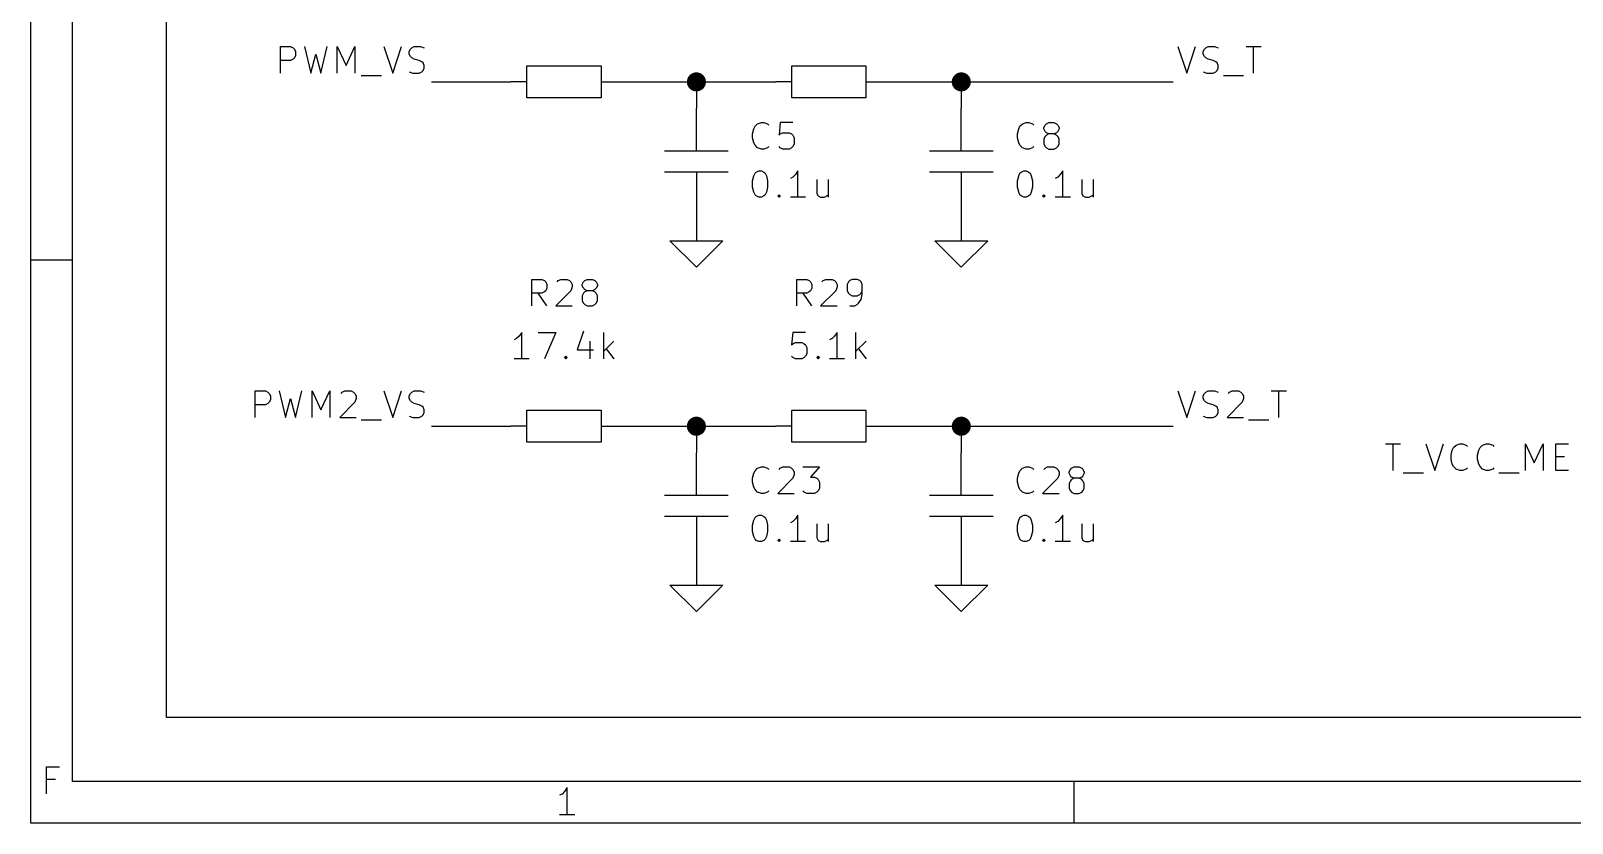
# Model space of a CAD drawing. Extents: x 0.4 to 16.1, y -11.3 to -0.4.
# Drawn here: x 0.394 to 3.303, y -11.299 to -9.804 of the extents above; entities that cross this region are included whole.
import ezdxf

# ---------------------------------------------------------------- set-up
doc = ezdxf.new("R2010")
doc.units = 0
doc.header["$MEASUREMENT"] = 0
for name, color, linetype in [('BLUE3', 171, 'CONTINUOUS'), ('CYAN2', 4, 'CONTINUOUS'), ('GRAY1', 251, 'CONTINUOUS'), ('GREEN3', 91, 'CONTINUOUS'), ('RED2', 1, 'CONTINUOUS')]:
    doc.layers.add(name, color=color, linetype=linetype)

msp = doc.modelspace()

# ---------------------------------------------------------------- linework, layer by layer
at = {"layer": 'BLUE3', "linetype": 'CONTINUOUS'}
for p, q in [((0.65, -11.1), (0.65, -4.85)), ((6.1, -11.1), (0.65, -11.1))]:
    msp.add_line(p, q, dxfattribs=at)
at = {"layer": 'CYAN2', "linetype": 'CONTINUOUS'}
for p, q in [((1.7654, -9.9792), (1.7726, -9.9768)), ((1.7654, -9.9792), (1.7726, -9.9768)), ((1.7726, -9.9768), (1.7773, -9.9768)), ((1.7726, -9.9768), (1.7773, -9.9768)), ((1.7773, -9.9768), (1.7845, -9.9792)), ((1.7773, -9.9768), (1.7845, -9.9792)), ((1.8083, -9.9768), (1.8059, -10.0006)), ((1.8083, -9.9768), (1.8059, -10.0006)), ((1.8321, -9.9768), (1.8083, -9.9768)), ((1.8321, -9.9768), (1.8083, -9.9768)), ((2.2654, -9.9792), (2.2726, -9.9768)), ((2.2654, -9.9792), (2.2726, -9.9768)), ((2.2726, -9.9768), (2.2773, -9.9768)), ((2.2726, -9.9768), (2.2773, -9.9768)), ((2.2773, -9.9768), (2.2845, -9.9792)), ((2.2773, -9.9768), (2.2845, -9.9792)), ((2.3107, -9.9792), (2.3154, -9.9768)), ((2.3107, -9.9792), (2.3154, -9.9768)), ((2.3154, -9.9768), (2.3249, -9.9768)), ((2.3154, -9.9768), (2.3249, -9.9768)), ((2.3249, -9.9768), (2.3297, -9.9792)), ((2.3249, -9.9768), (2.3297, -9.9792)), ((1.7559, -9.9982), (1.7583, -9.9887)), ((1.7559, -9.9982), (1.7583, -9.9887)), ((1.7559, -10.0054), (1.7559, -9.9982)), ((1.7559, -10.0054), (1.7559, -9.9982)), ((1.7583, -10.0149), (1.7559, -10.0054)), ((1.7583, -10.0149), (1.7559, -10.0054)), ((1.7583, -9.9887), (1.7607, -9.9839)), ((1.7583, -9.9887), (1.7607, -9.9839)), ((1.7607, -9.9839), (1.7654, -9.9792)), ((1.7607, -9.9839), (1.7654, -9.9792)), ((1.7845, -9.9792), (1.7869, -9.9816)), ((1.7845, -9.9792), (1.7869, -9.9816)), ((1.8059, -10.0006), (1.8083, -9.9982)), ((1.8059, -10.0006), (1.8083, -9.9982)), ((1.8083, -9.9982), (1.813, -9.9959)), ((1.8083, -9.9982), (1.813, -9.9959)), ((1.813, -9.9959), (1.8249, -9.9959)), ((1.813, -9.9959), (1.8249, -9.9959)), ((1.8249, -9.9959), (1.8297, -9.9982)), ((1.8249, -9.9959), (1.8297, -9.9982)), ((1.8297, -9.9982), (1.8321, -10.0006)), ((1.8297, -9.9982), (1.8321, -10.0006)), ((1.8321, -10.0006), (1.8345, -10.0054)), ((1.8321, -10.0006), (1.8345, -10.0054)), ((1.8345, -10.0054), (1.8345, -10.0173)), ((1.8345, -10.0054), (1.8345, -10.0173)), ((2.2559, -9.9982), (2.2583, -9.9887)), ((2.2559, -9.9982), (2.2583, -9.9887)), ((2.2559, -10.0054), (2.2559, -9.9982)), ((2.2559, -10.0054), (2.2559, -9.9982)), ((2.2583, -10.0149), (2.2559, -10.0054)), ((2.2583, -10.0149), (2.2559, -10.0054)), ((2.2583, -9.9887), (2.2607, -9.9839)), ((2.2583, -9.9887), (2.2607, -9.9839)), ((2.2607, -9.9839), (2.2654, -9.9792)), ((2.2607, -9.9839), (2.2654, -9.9792)), ((2.2845, -9.9792), (2.2869, -9.9816)), ((2.2845, -9.9792), (2.2869, -9.9816)), ((2.3059, -9.9863), (2.3083, -9.9816)), ((2.3059, -9.9863), (2.3083, -9.9816)), ((2.3059, -9.9887), (2.3059, -9.9863)), ((2.3059, -9.9887), (2.3059, -9.9863)), ((2.3083, -9.9935), (2.3059, -9.9887)), ((2.3083, -9.9935), (2.3059, -9.9887)), ((2.3083, -10.003), (2.3059, -10.0078)), ((2.3083, -10.003), (2.3059, -10.0078)), ((2.3059, -10.0078), (2.3059, -10.0173)), ((2.3059, -10.0078), (2.3059, -10.0173)), ((2.3083, -9.9816), (2.3107, -9.9792)), ((2.3083, -9.9816), (2.3107, -9.9792)), ((2.3107, -9.9959), (2.3083, -9.9935)), ((2.3107, -9.9959), (2.3083, -9.9935)), ((2.3107, -10.0006), (2.3083, -10.003)), ((2.3107, -10.0006), (2.3083, -10.003)), ((2.3154, -9.9982), (2.3107, -9.9959)), ((2.3154, -9.9982), (2.3107, -9.9959)), ((2.3154, -9.9982), (2.3107, -10.0006)), ((2.3154, -9.9982), (2.3107, -10.0006)), ((2.3249, -9.9982), (2.3154, -9.9982)), ((2.3249, -9.9982), (2.3154, -9.9982)), ((2.3297, -9.9959), (2.3249, -9.9982)), ((2.3297, -9.9959), (2.3249, -9.9982)), ((2.3297, -10.0006), (2.3249, -9.9982)), ((2.3297, -10.0006), (2.3249, -9.9982)), ((2.3297, -9.9792), (2.3321, -9.9816)), ((2.3297, -9.9792), (2.3321, -9.9816)), ((2.3321, -9.9935), (2.3297, -9.9959)), ((2.3321, -9.9935), (2.3297, -9.9959)), ((2.3321, -10.003), (2.3297, -10.0006)), ((2.3321, -10.003), (2.3297, -10.0006)), ((2.3321, -9.9816), (2.3345, -9.9863)), ((2.3321, -9.9816), (2.3345, -9.9863)), ((2.3345, -9.9887), (2.3321, -9.9935)), ((2.3345, -9.9887), (2.3321, -9.9935)), ((2.3345, -10.0078), (2.3321, -10.003)), ((2.3345, -10.0078), (2.3321, -10.003)), ((2.3345, -9.9863), (2.3345, -9.9887)), ((2.3345, -9.9863), (2.3345, -9.9887)), ((2.3345, -10.0173), (2.3345, -10.0078)), ((2.3345, -10.0173), (2.3345, -10.0078)), ((1.7607, -10.0197), (1.7583, -10.0149)), ((1.7607, -10.0197), (1.7583, -10.0149)), ((1.7654, -10.0244), (1.7607, -10.0197)), ((1.7654, -10.0244), (1.7607, -10.0197)), ((1.7726, -10.0268), (1.7654, -10.0244)), ((1.7726, -10.0268), (1.7654, -10.0244)), ((1.7773, -10.0268), (1.7726, -10.0268)), ((1.7773, -10.0268), (1.7726, -10.0268)), ((1.7845, -10.0244), (1.7773, -10.0268)), ((1.7845, -10.0244), (1.7773, -10.0268)), ((1.7869, -10.022), (1.7845, -10.0244)), ((1.7869, -10.022), (1.7845, -10.0244)), ((1.8083, -10.0244), (1.8059, -10.022)), ((1.8083, -10.0244), (1.8059, -10.022)), ((1.813, -10.0268), (1.8083, -10.0244)), ((1.813, -10.0268), (1.8083, -10.0244)), ((1.8249, -10.0268), (1.813, -10.0268)), ((1.8249, -10.0268), (1.813, -10.0268)), ((1.8297, -10.0244), (1.8249, -10.0268)), ((1.8297, -10.0244), (1.8249, -10.0268)), ((1.8321, -10.022), (1.8297, -10.0244)), ((1.8321, -10.022), (1.8297, -10.0244)), ((1.8345, -10.0173), (1.8321, -10.022)), ((1.8345, -10.0173), (1.8321, -10.022)), ((2.2607, -10.0197), (2.2583, -10.0149)), ((2.2607, -10.0197), (2.2583, -10.0149)), ((2.2654, -10.0244), (2.2607, -10.0197)), ((2.2654, -10.0244), (2.2607, -10.0197)), ((2.2726, -10.0268), (2.2654, -10.0244)), ((2.2726, -10.0268), (2.2654, -10.0244)), ((2.2773, -10.0268), (2.2726, -10.0268)), ((2.2773, -10.0268), (2.2726, -10.0268)), ((2.2845, -10.0244), (2.2773, -10.0268)), ((2.2845, -10.0244), (2.2773, -10.0268)), ((2.2869, -10.022), (2.2845, -10.0244)), ((2.2869, -10.022), (2.2845, -10.0244)), ((2.3059, -10.0173), (2.3083, -10.022)), ((2.3059, -10.0173), (2.3083, -10.022)), ((2.3083, -10.022), (2.3107, -10.0244)), ((2.3083, -10.022), (2.3107, -10.0244)), ((2.3107, -10.0244), (2.3154, -10.0268)), ((2.3107, -10.0244), (2.3154, -10.0268)), ((2.3154, -10.0268), (2.3249, -10.0268)), ((2.3154, -10.0268), (2.3249, -10.0268)), ((2.3249, -10.0268), (2.3297, -10.0244)), ((2.3249, -10.0268), (2.3297, -10.0244)), ((2.3297, -10.0244), (2.3321, -10.022)), ((2.3297, -10.0244), (2.3321, -10.022)), ((2.3321, -10.022), (2.3345, -10.0173)), ((2.3321, -10.022), (2.3345, -10.0173)), ((1.7559, -10.0869), (1.7583, -10.0773)), ((1.7559, -10.0869), (1.7583, -10.0773)), ((1.7559, -10.0988), (1.7559, -10.0869)), ((1.7559, -10.0988), (1.7559, -10.0869)), ((1.7583, -10.0773), (1.7607, -10.0726)), ((1.7583, -10.0773), (1.7607, -10.0726)), ((1.7607, -10.0726), (1.763, -10.0702)), ((1.7607, -10.0726), (1.763, -10.0702)), ((1.763, -10.0702), (1.7678, -10.0678)), ((1.763, -10.0702), (1.7678, -10.0678)), ((1.7678, -10.0678), (1.7726, -10.0678)), ((1.7678, -10.0678), (1.7726, -10.0678)), ((1.7726, -10.0678), (1.7773, -10.0702)), ((1.7726, -10.0678), (1.7773, -10.0702)), ((1.7773, -10.0702), (1.7797, -10.0726)), ((1.7773, -10.0702), (1.7797, -10.0726)), ((1.7797, -10.0726), (1.7821, -10.0773)), ((1.7797, -10.0726), (1.7821, -10.0773)), ((1.7821, -10.0773), (1.7845, -10.0869)), ((1.7821, -10.0773), (1.7845, -10.0869)), ((1.7845, -10.0869), (1.7845, -10.0988)), ((1.7845, -10.0869), (1.7845, -10.0988)), ((1.8321, -10.0797), (1.8273, -10.0821)), ((1.8321, -10.0797), (1.8273, -10.0821)), ((1.8369, -10.0749), (1.8321, -10.0797)), ((1.8369, -10.0749), (1.8321, -10.0797)), ((1.8416, -10.0678), (1.8369, -10.0749)), ((1.8416, -10.0678), (1.8369, -10.0749)), ((1.8416, -10.1178), (1.8416, -10.0678)), ((1.8416, -10.1178), (1.8416, -10.0678)), ((1.8773, -10.0845), (1.8773, -10.1107)), ((1.8773, -10.0845), (1.8773, -10.1107)), ((1.8988, -10.0845), (1.8988, -10.1178)), ((1.8988, -10.0845), (1.8988, -10.1178)), ((2.2559, -10.0869), (2.2583, -10.0773)), ((2.2559, -10.0869), (2.2583, -10.0773)), ((2.2559, -10.0988), (2.2559, -10.0869)), ((2.2559, -10.0988), (2.2559, -10.0869)), ((2.2583, -10.0773), (2.2607, -10.0726)), ((2.2583, -10.0773), (2.2607, -10.0726)), ((2.2607, -10.0726), (2.263, -10.0702)), ((2.2607, -10.0726), (2.263, -10.0702)), ((2.263, -10.0702), (2.2678, -10.0678)), ((2.263, -10.0702), (2.2678, -10.0678)), ((2.2678, -10.0678), (2.2726, -10.0678)), ((2.2678, -10.0678), (2.2726, -10.0678)), ((2.2726, -10.0678), (2.2773, -10.0702)), ((2.2726, -10.0678), (2.2773, -10.0702)), ((2.2773, -10.0702), (2.2797, -10.0726)), ((2.2773, -10.0702), (2.2797, -10.0726)), ((2.2797, -10.0726), (2.2821, -10.0773)), ((2.2797, -10.0726), (2.2821, -10.0773)), ((2.2821, -10.0773), (2.2845, -10.0869)), ((2.2821, -10.0773), (2.2845, -10.0869)), ((2.2845, -10.0869), (2.2845, -10.0988)), ((2.2845, -10.0869), (2.2845, -10.0988)), ((2.3321, -10.0797), (2.3273, -10.0821)), ((2.3321, -10.0797), (2.3273, -10.0821)), ((2.3369, -10.0749), (2.3321, -10.0797)), ((2.3369, -10.0749), (2.3321, -10.0797)), ((2.3416, -10.0678), (2.3369, -10.0749)), ((2.3416, -10.0678), (2.3369, -10.0749)), ((2.3416, -10.1178), (2.3416, -10.0678)), ((2.3416, -10.1178), (2.3416, -10.0678)), ((2.3773, -10.0845), (2.3773, -10.1107)), ((2.3773, -10.0845), (2.3773, -10.1107)), ((2.3988, -10.0845), (2.3988, -10.1178)), ((2.3988, -10.0845), (2.3988, -10.1178)), ((1.7583, -10.1083), (1.7559, -10.0988)), ((1.7583, -10.1083), (1.7559, -10.0988)), ((1.7607, -10.113), (1.7583, -10.1083)), ((1.7607, -10.113), (1.7583, -10.1083)), ((1.763, -10.1154), (1.7607, -10.113)), ((1.763, -10.1154), (1.7607, -10.113)), ((1.7678, -10.1178), (1.763, -10.1154)), ((1.7678, -10.1178), (1.763, -10.1154)), ((1.7726, -10.1178), (1.7678, -10.1178)), ((1.7726, -10.1178), (1.7678, -10.1178)), ((1.7773, -10.1154), (1.7726, -10.1178)), ((1.7773, -10.1154), (1.7726, -10.1178)), ((1.7797, -10.113), (1.7773, -10.1154)), ((1.7797, -10.113), (1.7773, -10.1154)), ((1.7821, -10.1083), (1.7797, -10.113)), ((1.7821, -10.1083), (1.7797, -10.113)), ((1.7845, -10.0988), (1.7821, -10.1083)), ((1.7845, -10.0988), (1.7821, -10.1083)), ((1.8035, -10.1154), (1.8059, -10.113)), ((1.8035, -10.1154), (1.8059, -10.113)), ((1.8059, -10.1178), (1.8035, -10.1154)), ((1.8059, -10.1178), (1.8035, -10.1154)), ((1.8059, -10.113), (1.8083, -10.1154)), ((1.8059, -10.113), (1.8059, -10.1178)), ((1.8059, -10.113), (1.8083, -10.1154)), ((1.8059, -10.113), (1.8059, -10.1178)), ((1.8083, -10.1154), (1.8059, -10.1178)), ((1.8083, -10.1154), (1.8059, -10.1178)), ((1.8559, -10.1178), (1.8273, -10.1178)), ((1.8559, -10.1178), (1.8273, -10.1178)), ((1.8773, -10.1107), (1.8797, -10.1154)), ((1.8773, -10.1107), (1.8797, -10.1154)), ((1.8797, -10.1154), (1.8845, -10.1178)), ((1.8797, -10.1154), (1.8845, -10.1178)), ((1.8845, -10.1178), (1.8916, -10.1178)), ((1.8845, -10.1178), (1.8916, -10.1178)), ((1.8916, -10.1178), (1.8964, -10.1154)), ((1.8916, -10.1178), (1.8964, -10.1154)), ((1.8964, -10.1154), (1.8988, -10.113)), ((1.8964, -10.1154), (1.8988, -10.113)), ((2.2583, -10.1083), (2.2559, -10.0988)), ((2.2583, -10.1083), (2.2559, -10.0988)), ((2.2607, -10.113), (2.2583, -10.1083)), ((2.2607, -10.113), (2.2583, -10.1083)), ((2.263, -10.1154), (2.2607, -10.113)), ((2.263, -10.1154), (2.2607, -10.113)), ((2.2678, -10.1178), (2.263, -10.1154)), ((2.2678, -10.1178), (2.263, -10.1154)), ((2.2726, -10.1178), (2.2678, -10.1178)), ((2.2726, -10.1178), (2.2678, -10.1178)), ((2.2773, -10.1154), (2.2726, -10.1178)), ((2.2773, -10.1154), (2.2726, -10.1178)), ((2.2797, -10.113), (2.2773, -10.1154)), ((2.2797, -10.113), (2.2773, -10.1154)), ((2.2821, -10.1083), (2.2797, -10.113)), ((2.2821, -10.1083), (2.2797, -10.113)), ((2.2845, -10.0988), (2.2821, -10.1083)), ((2.2845, -10.0988), (2.2821, -10.1083)), ((2.3035, -10.1154), (2.3059, -10.113)), ((2.3035, -10.1154), (2.3059, -10.113)), ((2.3059, -10.1178), (2.3035, -10.1154)), ((2.3059, -10.1178), (2.3035, -10.1154)), ((2.3059, -10.113), (2.3083, -10.1154)), ((2.3059, -10.113), (2.3059, -10.1178)), ((2.3059, -10.113), (2.3083, -10.1154)), ((2.3059, -10.113), (2.3059, -10.1178)), ((2.3083, -10.1154), (2.3059, -10.1178)), ((2.3083, -10.1154), (2.3059, -10.1178)), ((2.3559, -10.1178), (2.3273, -10.1178)), ((2.3559, -10.1178), (2.3273, -10.1178)), ((2.3773, -10.1107), (2.3797, -10.1154)), ((2.3773, -10.1107), (2.3797, -10.1154)), ((2.3797, -10.1154), (2.3845, -10.1178)), ((2.3797, -10.1154), (2.3845, -10.1178)), ((2.3845, -10.1178), (2.3916, -10.1178)), ((2.3845, -10.1178), (2.3916, -10.1178)), ((2.3916, -10.1178), (2.3964, -10.1154)), ((2.3916, -10.1178), (2.3964, -10.1154)), ((2.3964, -10.1154), (2.3988, -10.113)), ((2.3964, -10.1154), (2.3988, -10.113)), ((1.3393, -10.3228), (1.3393, -10.2728)), ((1.3393, -10.2728), (1.3583, -10.2728)), ((1.3583, -10.299), (1.3393, -10.299)), ((1.3679, -10.3228), (1.3512, -10.299)), ((1.3583, -10.2728), (1.3631, -10.2752)), ((1.3631, -10.2966), (1.3583, -10.299)), ((1.3631, -10.2752), (1.3655, -10.2776)), ((1.3655, -10.2942), (1.3631, -10.2966)), ((1.3655, -10.2776), (1.3679, -10.2823)), ((1.3679, -10.2895), (1.3655, -10.2942)), ((1.3679, -10.2823), (1.3679, -10.2895)), ((1.4131, -10.2942), (1.3845, -10.3228)), ((1.3869, -10.2776), (1.3893, -10.2752)), ((1.3893, -10.2752), (1.394, -10.2728)), ((1.394, -10.2728), (1.406, -10.2728)), ((1.406, -10.2728), (1.4107, -10.2752)), ((1.4107, -10.2752), (1.4131, -10.2776)), ((1.4131, -10.2776), (1.4155, -10.2823)), ((1.4155, -10.2871), (1.4131, -10.2942)), ((1.4155, -10.2823), (1.4155, -10.2871)), ((1.4345, -10.2823), (1.4369, -10.2776)), ((1.4345, -10.2847), (1.4345, -10.2823)), ((1.4369, -10.2895), (1.4345, -10.2847)), ((1.4369, -10.299), (1.4345, -10.3038)), ((1.4369, -10.2776), (1.4393, -10.2752)), ((1.4393, -10.2919), (1.4369, -10.2895)), ((1.4393, -10.2966), (1.4369, -10.299)), ((1.4393, -10.2752), (1.444, -10.2728)), ((1.444, -10.2942), (1.4393, -10.2919)), ((1.444, -10.2942), (1.4393, -10.2966)), ((1.444, -10.2728), (1.4536, -10.2728)), ((1.4536, -10.2942), (1.444, -10.2942)), ((1.4536, -10.2728), (1.4583, -10.2752)), ((1.4583, -10.2919), (1.4536, -10.2942)), ((1.4583, -10.2966), (1.4536, -10.2942)), ((1.4583, -10.2752), (1.4607, -10.2776)), ((1.4607, -10.2895), (1.4583, -10.2919)), ((1.4607, -10.299), (1.4583, -10.2966)), ((1.4607, -10.2776), (1.4631, -10.2823)), ((1.4631, -10.2847), (1.4607, -10.2895)), ((1.4631, -10.3038), (1.4607, -10.299)), ((1.4631, -10.2823), (1.4631, -10.2847)), ((1.8393, -10.3228), (1.8393, -10.2728)), ((1.8393, -10.2728), (1.8583, -10.2728)), ((1.8583, -10.299), (1.8393, -10.299)), ((1.8679, -10.3228), (1.8512, -10.299)), ((1.8583, -10.2728), (1.8631, -10.2752)), ((1.8631, -10.2966), (1.8583, -10.299)), ((1.8631, -10.2752), (1.8655, -10.2776)), ((1.8655, -10.2942), (1.8631, -10.2966)), ((1.8655, -10.2776), (1.8679, -10.2823)), ((1.8679, -10.2895), (1.8655, -10.2942)), ((1.8679, -10.2823), (1.8679, -10.2895)), ((1.9131, -10.2942), (1.8845, -10.3228)), ((1.8869, -10.2776), (1.8893, -10.2752)), ((1.8893, -10.2752), (1.894, -10.2728)), ((1.894, -10.2728), (1.906, -10.2728)), ((1.906, -10.2728), (1.9107, -10.2752)), ((1.9107, -10.2752), (1.9131, -10.2776)), ((1.9131, -10.2776), (1.9155, -10.2823)), ((1.9155, -10.2871), (1.9131, -10.2942)), ((1.9155, -10.2823), (1.9155, -10.2871)), ((1.9369, -10.2776), (1.9345, -10.2823)), ((1.9345, -10.2823), (1.9345, -10.2942)), ((1.9345, -10.2942), (1.9369, -10.299)), ((1.9393, -10.2752), (1.9369, -10.2776)), ((1.9369, -10.299), (1.9393, -10.3014)), ((1.944, -10.2728), (1.9393, -10.2752)), ((1.9536, -10.2728), (1.944, -10.2728)), ((1.9583, -10.2752), (1.9536, -10.2728)), ((1.9607, -10.2776), (1.9583, -10.2752)), ((1.9583, -10.3014), (1.9607, -10.299)), ((1.9631, -10.2823), (1.9607, -10.2776)), ((1.9607, -10.299), (1.9631, -10.2942)), ((1.9631, -10.3014), (1.9631, -10.2823)), ((1.3845, -10.3228), (1.4155, -10.3228)), ((1.4345, -10.3038), (1.4345, -10.3133)), ((1.4345, -10.3133), (1.4369, -10.318)), ((1.4369, -10.318), (1.4393, -10.3204)), ((1.4393, -10.3204), (1.444, -10.3228)), ((1.444, -10.3228), (1.4536, -10.3228)), ((1.4536, -10.3228), (1.4583, -10.3204)), ((1.4583, -10.3204), (1.4607, -10.318)), ((1.4607, -10.318), (1.4631, -10.3133)), ((1.4631, -10.3133), (1.4631, -10.3038)), ((1.8845, -10.3228), (1.9155, -10.3228)), ((1.9393, -10.3014), (1.944, -10.3038)), ((1.9393, -10.3228), (1.9488, -10.3228)), ((1.944, -10.3038), (1.9536, -10.3038)), ((1.9488, -10.3228), (1.9536, -10.3204)), ((1.9536, -10.3038), (1.9583, -10.3014)), ((1.9536, -10.3204), (1.9559, -10.318)), ((1.9559, -10.318), (1.9607, -10.3109)), ((1.9607, -10.3109), (1.9631, -10.3014)), ((1.3107, -10.3847), (1.306, -10.3871)), ((1.3155, -10.3799), (1.3107, -10.3847)), ((1.3202, -10.3728), (1.3155, -10.3799)), ((1.3202, -10.4228), (1.3202, -10.3728)), ((1.3512, -10.3728), (1.3845, -10.3728)), ((1.3845, -10.3728), (1.3631, -10.4228)), ((1.4369, -10.3704), (1.425, -10.4061)), ((1.475, -10.4228), (1.475, -10.3728)), ((1.8321, -10.3728), (1.8298, -10.3966)), ((1.856, -10.3728), (1.8321, -10.3728)), ((1.906, -10.3847), (1.9012, -10.3871)), ((1.9107, -10.3799), (1.906, -10.3847)), ((1.9155, -10.3728), (1.9107, -10.3799)), ((1.9155, -10.4228), (1.9155, -10.3728)), ((1.9512, -10.4228), (1.9512, -10.3728)), ((1.425, -10.4061), (1.4559, -10.4061)), ((1.4488, -10.3895), (1.4488, -10.4228)), ((1.494, -10.3895), (1.475, -10.4085)), ((1.4798, -10.4038), (1.494, -10.4228)), ((1.8298, -10.3966), (1.8321, -10.3942)), ((1.8321, -10.3942), (1.8369, -10.3919)), ((1.8369, -10.3919), (1.8488, -10.3919)), ((1.8488, -10.3919), (1.8536, -10.3942)), ((1.8536, -10.3942), (1.856, -10.3966)), ((1.856, -10.3966), (1.8583, -10.4014)), ((1.8583, -10.4133), (1.856, -10.418)), ((1.8583, -10.4014), (1.8583, -10.4133)), ((1.9702, -10.3895), (1.9512, -10.4085)), ((1.956, -10.4038), (1.9702, -10.4228)), ((1.3345, -10.4228), (1.306, -10.4228)), ((1.4012, -10.4204), (1.4036, -10.418)), ((1.4036, -10.4228), (1.4012, -10.4204)), ((1.4036, -10.418), (1.4059, -10.4204)), ((1.4036, -10.418), (1.4036, -10.4228)), ((1.4059, -10.4204), (1.4036, -10.4228)), ((1.8321, -10.4204), (1.8298, -10.418)), ((1.8369, -10.4228), (1.8321, -10.4204)), ((1.8488, -10.4228), (1.8369, -10.4228)), ((1.8536, -10.4204), (1.8488, -10.4228)), ((1.856, -10.418), (1.8536, -10.4204)), ((1.8774, -10.4204), (1.8798, -10.418)), ((1.8798, -10.4228), (1.8774, -10.4204)), ((1.8798, -10.418), (1.8821, -10.4204)), ((1.8798, -10.418), (1.8798, -10.4228)), ((1.8821, -10.4204), (1.8798, -10.4228)), ((1.9298, -10.4228), (1.9012, -10.4228)), ((1.7559, -10.6482), (1.7583, -10.6387)), ((1.7559, -10.6482), (1.7583, -10.6387)), ((1.7583, -10.6387), (1.7607, -10.6339)), ((1.7583, -10.6387), (1.7607, -10.6339)), ((1.7607, -10.6339), (1.7654, -10.6292)), ((1.7607, -10.6339), (1.7654, -10.6292)), ((1.7654, -10.6292), (1.7726, -10.6268)), ((1.7654, -10.6292), (1.7726, -10.6268)), ((1.7726, -10.6268), (1.7773, -10.6268)), ((1.7726, -10.6268), (1.7773, -10.6268)), ((1.7773, -10.6268), (1.7845, -10.6292)), ((1.7773, -10.6268), (1.7845, -10.6292)), ((1.7845, -10.6292), (1.7869, -10.6316)), ((1.7845, -10.6292), (1.7869, -10.6316)), ((1.8059, -10.6316), (1.8083, -10.6292)), ((1.8059, -10.6316), (1.8083, -10.6292)), ((1.8083, -10.6292), (1.813, -10.6268)), ((1.8083, -10.6292), (1.813, -10.6268)), ((1.813, -10.6268), (1.8249, -10.6268)), ((1.813, -10.6268), (1.8249, -10.6268)), ((1.8249, -10.6268), (1.8297, -10.6292)), ((1.8249, -10.6268), (1.8297, -10.6292)), ((1.8297, -10.6292), (1.8321, -10.6316)), ((1.8297, -10.6292), (1.8321, -10.6316)), ((1.8321, -10.6316), (1.8345, -10.6363)), ((1.8321, -10.6316), (1.8345, -10.6363)), ((1.8345, -10.6411), (1.8321, -10.6482)), ((1.8345, -10.6411), (1.8321, -10.6482)), ((1.8345, -10.6363), (1.8345, -10.6411)), ((1.8345, -10.6363), (1.8345, -10.6411)), ((1.8511, -10.6268), (1.8821, -10.6268)), ((1.8511, -10.6268), (1.8821, -10.6268)), ((1.8821, -10.6268), (1.8654, -10.6459)), ((1.8821, -10.6268), (1.8654, -10.6459)), ((1.8654, -10.6459), (1.8726, -10.6459)), ((1.8654, -10.6459), (1.8726, -10.6459)), ((1.8726, -10.6459), (1.8773, -10.6482)), ((1.8726, -10.6459), (1.8773, -10.6482)), ((2.2559, -10.6482), (2.2583, -10.6387)), ((2.2559, -10.6482), (2.2583, -10.6387)), ((2.2583, -10.6387), (2.2607, -10.6339)), ((2.2583, -10.6387), (2.2607, -10.6339)), ((2.2607, -10.6339), (2.2654, -10.6292)), ((2.2607, -10.6339), (2.2654, -10.6292)), ((2.2654, -10.6292), (2.2726, -10.6268)), ((2.2654, -10.6292), (2.2726, -10.6268)), ((2.2726, -10.6268), (2.2773, -10.6268)), ((2.2726, -10.6268), (2.2773, -10.6268)), ((2.2773, -10.6268), (2.2845, -10.6292)), ((2.2773, -10.6268), (2.2845, -10.6292)), ((2.2845, -10.6292), (2.2869, -10.6316)), ((2.2845, -10.6292), (2.2869, -10.6316)), ((2.3059, -10.6316), (2.3083, -10.6292)), ((2.3059, -10.6316), (2.3083, -10.6292)), ((2.3083, -10.6292), (2.313, -10.6268)), ((2.3083, -10.6292), (2.313, -10.6268)), ((2.313, -10.6268), (2.3249, -10.6268)), ((2.313, -10.6268), (2.3249, -10.6268)), ((2.3249, -10.6268), (2.3297, -10.6292)), ((2.3249, -10.6268), (2.3297, -10.6292)), ((2.3297, -10.6292), (2.3321, -10.6316)), ((2.3297, -10.6292), (2.3321, -10.6316)), ((2.3321, -10.6316), (2.3345, -10.6363)), ((2.3321, -10.6316), (2.3345, -10.6363)), ((2.3345, -10.6411), (2.3321, -10.6482)), ((2.3345, -10.6411), (2.3321, -10.6482)), ((2.3345, -10.6363), (2.3345, -10.6411)), ((2.3345, -10.6363), (2.3345, -10.6411)), ((2.3535, -10.6363), (2.3559, -10.6316)), ((2.3535, -10.6363), (2.3559, -10.6316)), ((2.3535, -10.6387), (2.3535, -10.6363)), ((2.3535, -10.6387), (2.3535, -10.6363)), ((2.3559, -10.6435), (2.3535, -10.6387)), ((2.3559, -10.6435), (2.3535, -10.6387)), ((2.3559, -10.6316), (2.3583, -10.6292)), ((2.3559, -10.6316), (2.3583, -10.6292)), ((2.3583, -10.6459), (2.3559, -10.6435)), ((2.3583, -10.6459), (2.3559, -10.6435)), ((2.3583, -10.6292), (2.363, -10.6268)), ((2.3583, -10.6292), (2.363, -10.6268)), ((2.363, -10.6482), (2.3583, -10.6459)), ((2.363, -10.6482), (2.3583, -10.6459)), ((2.363, -10.6268), (2.3726, -10.6268)), ((2.363, -10.6268), (2.3726, -10.6268)), ((2.3726, -10.6268), (2.3773, -10.6292)), ((2.3726, -10.6268), (2.3773, -10.6292)), ((2.3773, -10.6459), (2.3726, -10.6482)), ((2.3773, -10.6459), (2.3726, -10.6482)), ((2.3773, -10.6292), (2.3797, -10.6316)), ((2.3773, -10.6292), (2.3797, -10.6316)), ((2.3797, -10.6435), (2.3773, -10.6459)), ((2.3797, -10.6435), (2.3773, -10.6459)), ((2.3797, -10.6316), (2.3821, -10.6363)), ((2.3797, -10.6316), (2.3821, -10.6363)), ((2.3821, -10.6387), (2.3797, -10.6435)), ((2.3821, -10.6387), (2.3797, -10.6435)), ((2.3821, -10.6363), (2.3821, -10.6387)), ((2.3821, -10.6363), (2.3821, -10.6387)), ((1.7559, -10.6554), (1.7559, -10.6482)), ((1.7559, -10.6554), (1.7559, -10.6482)), ((1.7583, -10.6649), (1.7559, -10.6554)), ((1.7583, -10.6649), (1.7559, -10.6554)), ((1.7607, -10.6697), (1.7583, -10.6649)), ((1.7607, -10.6697), (1.7583, -10.6649)), ((1.7654, -10.6744), (1.7607, -10.6697)), ((1.7654, -10.6744), (1.7607, -10.6697)), ((1.7726, -10.6768), (1.7654, -10.6744)), ((1.7726, -10.6768), (1.7654, -10.6744)), ((1.7773, -10.6768), (1.7726, -10.6768)), ((1.7773, -10.6768), (1.7726, -10.6768)), ((1.7845, -10.6744), (1.7773, -10.6768)), ((1.7845, -10.6744), (1.7773, -10.6768)), ((1.7869, -10.672), (1.7845, -10.6744)), ((1.7869, -10.672), (1.7845, -10.6744)), ((1.8321, -10.6482), (1.8035, -10.6768)), ((1.8321, -10.6482), (1.8035, -10.6768)), ((1.8035, -10.6768), (1.8345, -10.6768)), ((1.8035, -10.6768), (1.8345, -10.6768)), ((1.8535, -10.6744), (1.8511, -10.672)), ((1.8535, -10.6744), (1.8511, -10.672)), ((1.8583, -10.6768), (1.8535, -10.6744)), ((1.8583, -10.6768), (1.8535, -10.6744)), ((1.8726, -10.6768), (1.8583, -10.6768)), ((1.8726, -10.6768), (1.8583, -10.6768)), ((1.8773, -10.6744), (1.8726, -10.6768)), ((1.8773, -10.6744), (1.8726, -10.6768)), ((1.8773, -10.6482), (1.8797, -10.6506)), ((1.8773, -10.6482), (1.8797, -10.6506)), ((1.8797, -10.672), (1.8773, -10.6744)), ((1.8797, -10.672), (1.8773, -10.6744)), ((1.8797, -10.6506), (1.8821, -10.6554)), ((1.8797, -10.6506), (1.8821, -10.6554)), ((1.8821, -10.6673), (1.8797, -10.672)), ((1.8821, -10.6673), (1.8797, -10.672)), ((1.8821, -10.6554), (1.8821, -10.6673)), ((1.8821, -10.6554), (1.8821, -10.6673)), ((2.2559, -10.6554), (2.2559, -10.6482)), ((2.2559, -10.6554), (2.2559, -10.6482)), ((2.2583, -10.6649), (2.2559, -10.6554)), ((2.2583, -10.6649), (2.2559, -10.6554)), ((2.2607, -10.6697), (2.2583, -10.6649)), ((2.2607, -10.6697), (2.2583, -10.6649)), ((2.2654, -10.6744), (2.2607, -10.6697)), ((2.2654, -10.6744), (2.2607, -10.6697)), ((2.2726, -10.6768), (2.2654, -10.6744)), ((2.2726, -10.6768), (2.2654, -10.6744)), ((2.2773, -10.6768), (2.2726, -10.6768)), ((2.2773, -10.6768), (2.2726, -10.6768)), ((2.2845, -10.6744), (2.2773, -10.6768)), ((2.2845, -10.6744), (2.2773, -10.6768)), ((2.2869, -10.672), (2.2845, -10.6744)), ((2.2869, -10.672), (2.2845, -10.6744)), ((2.3321, -10.6482), (2.3035, -10.6768)), ((2.3321, -10.6482), (2.3035, -10.6768)), ((2.3035, -10.6768), (2.3345, -10.6768)), ((2.3035, -10.6768), (2.3345, -10.6768)), ((2.3559, -10.653), (2.3535, -10.6578)), ((2.3559, -10.653), (2.3535, -10.6578)), ((2.3535, -10.6578), (2.3535, -10.6673)), ((2.3535, -10.6578), (2.3535, -10.6673)), ((2.3535, -10.6673), (2.3559, -10.672)), ((2.3535, -10.6673), (2.3559, -10.672)), ((2.3583, -10.6506), (2.3559, -10.653)), ((2.3583, -10.6506), (2.3559, -10.653)), ((2.3559, -10.672), (2.3583, -10.6744)), ((2.3559, -10.672), (2.3583, -10.6744)), ((2.363, -10.6482), (2.3583, -10.6506)), ((2.363, -10.6482), (2.3583, -10.6506)), ((2.3583, -10.6744), (2.363, -10.6768)), ((2.3583, -10.6744), (2.363, -10.6768)), ((2.3726, -10.6482), (2.363, -10.6482)), ((2.3726, -10.6482), (2.363, -10.6482)), ((2.363, -10.6768), (2.3726, -10.6768)), ((2.363, -10.6768), (2.3726, -10.6768)), ((2.3773, -10.6506), (2.3726, -10.6482)), ((2.3773, -10.6506), (2.3726, -10.6482)), ((2.3726, -10.6768), (2.3773, -10.6744)), ((2.3726, -10.6768), (2.3773, -10.6744)), ((2.3797, -10.653), (2.3773, -10.6506)), ((2.3797, -10.653), (2.3773, -10.6506)), ((2.3773, -10.6744), (2.3797, -10.672)), ((2.3773, -10.6744), (2.3797, -10.672)), ((2.3821, -10.6578), (2.3797, -10.653)), ((2.3821, -10.6578), (2.3797, -10.653)), ((2.3797, -10.672), (2.3821, -10.6673)), ((2.3797, -10.672), (2.3821, -10.6673)), ((2.3821, -10.6673), (2.3821, -10.6578)), ((2.3821, -10.6673), (2.3821, -10.6578)), ((1.7559, -10.7369), (1.7583, -10.7273)), ((1.7559, -10.7369), (1.7583, -10.7273)), ((1.7583, -10.7273), (1.7607, -10.7226)), ((1.7583, -10.7273), (1.7607, -10.7226)), ((1.7607, -10.7226), (1.763, -10.7202)), ((1.7607, -10.7226), (1.763, -10.7202)), ((1.763, -10.7202), (1.7678, -10.7178)), ((1.763, -10.7202), (1.7678, -10.7178)), ((1.7678, -10.7178), (1.7726, -10.7178)), ((1.7678, -10.7178), (1.7726, -10.7178)), ((1.7726, -10.7178), (1.7773, -10.7202)), ((1.7726, -10.7178), (1.7773, -10.7202)), ((1.7773, -10.7202), (1.7797, -10.7226)), ((1.7773, -10.7202), (1.7797, -10.7226)), ((1.7797, -10.7226), (1.7821, -10.7273)), ((1.7797, -10.7226), (1.7821, -10.7273)), ((1.7821, -10.7273), (1.7845, -10.7369)), ((1.7821, -10.7273), (1.7845, -10.7369)), ((1.8321, -10.7297), (1.8273, -10.7321)), ((1.8321, -10.7297), (1.8273, -10.7321)), ((1.8369, -10.7249), (1.8321, -10.7297)), ((1.8369, -10.7249), (1.8321, -10.7297)), ((1.8416, -10.7178), (1.8369, -10.7249)), ((1.8416, -10.7178), (1.8369, -10.7249)), ((1.8416, -10.7678), (1.8416, -10.7178)), ((1.8416, -10.7678), (1.8416, -10.7178)), ((1.8773, -10.7345), (1.8773, -10.7607)), ((1.8773, -10.7345), (1.8773, -10.7607)), ((1.8988, -10.7345), (1.8988, -10.7678)), ((1.8988, -10.7345), (1.8988, -10.7678)), ((2.2559, -10.7369), (2.2583, -10.7273)), ((2.2559, -10.7369), (2.2583, -10.7273)), ((2.2583, -10.7273), (2.2607, -10.7226)), ((2.2583, -10.7273), (2.2607, -10.7226)), ((2.2607, -10.7226), (2.263, -10.7202)), ((2.2607, -10.7226), (2.263, -10.7202)), ((2.263, -10.7202), (2.2678, -10.7178)), ((2.263, -10.7202), (2.2678, -10.7178)), ((2.2678, -10.7178), (2.2726, -10.7178)), ((2.2678, -10.7178), (2.2726, -10.7178)), ((2.2726, -10.7178), (2.2773, -10.7202)), ((2.2726, -10.7178), (2.2773, -10.7202)), ((2.2773, -10.7202), (2.2797, -10.7226)), ((2.2773, -10.7202), (2.2797, -10.7226)), ((2.2797, -10.7226), (2.2821, -10.7273)), ((2.2797, -10.7226), (2.2821, -10.7273)), ((2.2821, -10.7273), (2.2845, -10.7369)), ((2.2821, -10.7273), (2.2845, -10.7369)), ((2.3321, -10.7297), (2.3273, -10.7321)), ((2.3321, -10.7297), (2.3273, -10.7321)), ((2.3369, -10.7249), (2.3321, -10.7297)), ((2.3369, -10.7249), (2.3321, -10.7297)), ((2.3416, -10.7178), (2.3369, -10.7249)), ((2.3416, -10.7178), (2.3369, -10.7249)), ((2.3416, -10.7678), (2.3416, -10.7178)), ((2.3416, -10.7678), (2.3416, -10.7178)), ((2.3773, -10.7345), (2.3773, -10.7607)), ((2.3773, -10.7345), (2.3773, -10.7607)), ((2.3988, -10.7345), (2.3988, -10.7678)), ((2.3988, -10.7345), (2.3988, -10.7678)), ((1.7559, -10.7488), (1.7559, -10.7369)), ((1.7559, -10.7488), (1.7559, -10.7369)), ((1.7583, -10.7583), (1.7559, -10.7488)), ((1.7583, -10.7583), (1.7559, -10.7488)), ((1.7607, -10.763), (1.7583, -10.7583)), ((1.7607, -10.763), (1.7583, -10.7583)), ((1.763, -10.7654), (1.7607, -10.763)), ((1.763, -10.7654), (1.7607, -10.763)), ((1.7797, -10.763), (1.7773, -10.7654)), ((1.7797, -10.763), (1.7773, -10.7654)), ((1.7821, -10.7583), (1.7797, -10.763)), ((1.7821, -10.7583), (1.7797, -10.763)), ((1.7845, -10.7488), (1.7821, -10.7583)), ((1.7845, -10.7488), (1.7821, -10.7583)), ((1.7845, -10.7369), (1.7845, -10.7488)), ((1.7845, -10.7369), (1.7845, -10.7488)), ((1.8035, -10.7654), (1.8059, -10.763)), ((1.8035, -10.7654), (1.8059, -10.763)), ((1.8059, -10.763), (1.8083, -10.7654)), ((1.8059, -10.763), (1.8059, -10.7678)), ((1.8059, -10.763), (1.8083, -10.7654)), ((1.8059, -10.763), (1.8059, -10.7678)), ((1.8773, -10.7607), (1.8797, -10.7654)), ((1.8773, -10.7607), (1.8797, -10.7654)), ((1.8964, -10.7654), (1.8988, -10.763)), ((1.8964, -10.7654), (1.8988, -10.763)), ((2.2559, -10.7488), (2.2559, -10.7369)), ((2.2559, -10.7488), (2.2559, -10.7369)), ((2.2583, -10.7583), (2.2559, -10.7488)), ((2.2583, -10.7583), (2.2559, -10.7488)), ((2.2607, -10.763), (2.2583, -10.7583)), ((2.2607, -10.763), (2.2583, -10.7583)), ((2.263, -10.7654), (2.2607, -10.763)), ((2.263, -10.7654), (2.2607, -10.763)), ((2.2797, -10.763), (2.2773, -10.7654)), ((2.2797, -10.763), (2.2773, -10.7654)), ((2.2821, -10.7583), (2.2797, -10.763)), ((2.2821, -10.7583), (2.2797, -10.763)), ((2.2845, -10.7488), (2.2821, -10.7583)), ((2.2845, -10.7488), (2.2821, -10.7583)), ((2.2845, -10.7369), (2.2845, -10.7488)), ((2.2845, -10.7369), (2.2845, -10.7488)), ((2.3035, -10.7654), (2.3059, -10.763)), ((2.3035, -10.7654), (2.3059, -10.763)), ((2.3059, -10.763), (2.3083, -10.7654)), ((2.3059, -10.763), (2.3059, -10.7678)), ((2.3059, -10.763), (2.3083, -10.7654)), ((2.3059, -10.763), (2.3059, -10.7678)), ((2.3773, -10.7607), (2.3797, -10.7654)), ((2.3773, -10.7607), (2.3797, -10.7654)), ((2.3964, -10.7654), (2.3988, -10.763)), ((2.3964, -10.7654), (2.3988, -10.763)), ((1.7678, -10.7678), (1.763, -10.7654)), ((1.7678, -10.7678), (1.763, -10.7654)), ((1.7726, -10.7678), (1.7678, -10.7678)), ((1.7726, -10.7678), (1.7678, -10.7678)), ((1.7773, -10.7654), (1.7726, -10.7678)), ((1.7773, -10.7654), (1.7726, -10.7678)), ((1.8059, -10.7678), (1.8035, -10.7654)), ((1.8059, -10.7678), (1.8035, -10.7654)), ((1.8083, -10.7654), (1.8059, -10.7678)), ((1.8083, -10.7654), (1.8059, -10.7678)), ((1.8559, -10.7678), (1.8273, -10.7678)), ((1.8559, -10.7678), (1.8273, -10.7678)), ((1.8797, -10.7654), (1.8845, -10.7678)), ((1.8797, -10.7654), (1.8845, -10.7678)), ((1.8845, -10.7678), (1.8916, -10.7678)), ((1.8845, -10.7678), (1.8916, -10.7678)), ((1.8916, -10.7678), (1.8964, -10.7654)), ((1.8916, -10.7678), (1.8964, -10.7654)), ((2.2678, -10.7678), (2.263, -10.7654)), ((2.2678, -10.7678), (2.263, -10.7654)), ((2.2726, -10.7678), (2.2678, -10.7678)), ((2.2726, -10.7678), (2.2678, -10.7678)), ((2.2773, -10.7654), (2.2726, -10.7678)), ((2.2773, -10.7654), (2.2726, -10.7678)), ((2.3059, -10.7678), (2.3035, -10.7654)), ((2.3059, -10.7678), (2.3035, -10.7654)), ((2.3083, -10.7654), (2.3059, -10.7678)), ((2.3083, -10.7654), (2.3059, -10.7678)), ((2.3559, -10.7678), (2.3273, -10.7678)), ((2.3559, -10.7678), (2.3273, -10.7678)), ((2.3797, -10.7654), (2.3845, -10.7678)), ((2.3797, -10.7654), (2.3845, -10.7678)), ((2.3845, -10.7678), (2.3916, -10.7678)), ((2.3845, -10.7678), (2.3916, -10.7678)), ((2.3916, -10.7678), (2.3964, -10.7654)), ((2.3916, -10.7678), (2.3964, -10.7654))]:
    msp.add_line(p, q, dxfattribs=at)
at = {"layer": 'GRAY1', "linetype": 'CONTINUOUS'}
for p, q in [((0.8649, -9.8833), (0.8649, -9.8333)), ((0.8649, -9.8333), (0.884, -9.8333)), ((0.884, -9.8333), (0.8887, -9.8357)), ((0.9102, -9.8333), (0.9221, -9.8833)), ((0.9411, -9.8833), (0.953, -9.8333)), ((0.9721, -9.8833), (0.9721, -9.8333)), ((0.9721, -9.8333), (0.9887, -9.869)), ((0.9887, -9.869), (1.0054, -9.8333)), ((1.0054, -9.8333), (1.0054, -9.8833)), ((1.0602, -9.8333), (1.0768, -9.8833)), ((1.0768, -9.8833), (1.0935, -9.8333)), ((1.1126, -9.8357), (1.1173, -9.8333)), ((1.1173, -9.8333), (1.1292, -9.8333)), ((1.1292, -9.8333), (1.1364, -9.8357)), ((2.5589, -9.8333), (2.5755, -9.8833)), ((2.5755, -9.8833), (2.5922, -9.8333)), ((2.6113, -9.8357), (2.616, -9.8333)), ((2.616, -9.8333), (2.6279, -9.8333)), ((2.6279, -9.8333), (2.6351, -9.8357)), ((2.6874, -9.8333), (2.716, -9.8333)), ((2.7017, -9.8833), (2.7017, -9.8333)), ((0.884, -9.8595), (0.8649, -9.8595)), ((0.8887, -9.8571), (0.884, -9.8595)), ((0.8887, -9.8357), (0.8911, -9.8381)), ((0.8911, -9.8547), (0.8887, -9.8571)), ((0.8911, -9.8381), (0.8935, -9.8428)), ((0.8935, -9.85), (0.8911, -9.8547)), ((0.8935, -9.8428), (0.8935, -9.85)), ((0.9221, -9.8833), (0.9316, -9.8476)), ((0.9316, -9.8476), (0.9411, -9.8833)), ((1.1078, -9.8428), (1.1102, -9.8381)), ((1.1078, -9.8476), (1.1078, -9.8428)), ((1.1102, -9.8523), (1.1078, -9.8476)), ((1.1102, -9.8381), (1.1126, -9.8357)), ((1.1126, -9.8547), (1.1102, -9.8523)), ((1.1173, -9.8571), (1.1126, -9.8547)), ((1.1268, -9.8595), (1.1173, -9.8571)), ((1.1316, -9.8619), (1.1268, -9.8595)), ((1.134, -9.8643), (1.1316, -9.8619)), ((2.6065, -9.8428), (2.6089, -9.8381)), ((2.6065, -9.8476), (2.6065, -9.8428)), ((2.6089, -9.8523), (2.6065, -9.8476)), ((2.6089, -9.8381), (2.6113, -9.8357)), ((2.6113, -9.8547), (2.6089, -9.8523)), ((2.616, -9.8571), (2.6113, -9.8547)), ((2.6255, -9.8595), (2.616, -9.8571)), ((2.6303, -9.8619), (2.6255, -9.8595)), ((2.6327, -9.8643), (2.6303, -9.8619)), ((1.0173, -9.8881), (1.0554, -9.8881)), ((1.1078, -9.8809), (1.1149, -9.8833)), ((1.1149, -9.8833), (1.1268, -9.8833)), ((1.1268, -9.8833), (1.1316, -9.8809)), ((1.1316, -9.8809), (1.134, -9.8785)), ((1.1364, -9.869), (1.134, -9.8643)), ((1.134, -9.8785), (1.1364, -9.8738)), ((1.1364, -9.8738), (1.1364, -9.869)), ((2.6065, -9.8809), (2.6136, -9.8833)), ((2.6136, -9.8833), (2.6255, -9.8833)), ((2.6255, -9.8833), (2.6303, -9.8809)), ((2.6303, -9.8809), (2.6327, -9.8785)), ((2.6351, -9.869), (2.6327, -9.8643)), ((2.6327, -9.8785), (2.6351, -9.8738)), ((2.6351, -9.8738), (2.6351, -9.869)), ((2.6446, -9.8881), (2.6827, -9.8881)), ((0.8173, -10.5333), (0.8173, -10.4833)), ((0.8173, -10.4833), (0.8364, -10.4833)), ((0.8364, -10.4833), (0.8411, -10.4857)), ((0.8411, -10.4857), (0.8435, -10.4881)), ((0.8435, -10.4881), (0.8459, -10.4928)), ((0.8459, -10.5), (0.8435, -10.5047)), ((0.8459, -10.4928), (0.8459, -10.5)), ((0.8626, -10.4833), (0.8745, -10.5333)), ((0.8745, -10.5333), (0.884, -10.4976)), ((0.884, -10.4976), (0.8935, -10.5333)), ((0.8935, -10.5333), (0.9054, -10.4833)), ((0.9245, -10.5333), (0.9245, -10.4833)), ((0.9245, -10.4833), (0.9411, -10.519)), ((0.9411, -10.519), (0.9578, -10.4833)), ((0.9578, -10.4833), (0.9578, -10.5333)), ((0.9792, -10.4881), (0.9816, -10.4857)), ((0.9816, -10.4857), (0.9864, -10.4833)), ((0.9864, -10.4833), (0.9983, -10.4833)), ((0.9983, -10.4833), (1.003, -10.4857)), ((1.003, -10.4857), (1.0054, -10.4881)), ((1.0054, -10.4881), (1.0078, -10.4928)), ((1.0078, -10.4976), (1.0054, -10.5047)), ((1.0078, -10.4928), (1.0078, -10.4976)), ((1.0602, -10.4833), (1.0768, -10.5333)), ((1.0768, -10.5333), (1.0935, -10.4833)), ((1.1078, -10.4928), (1.1102, -10.4881)), ((1.1078, -10.4976), (1.1078, -10.4928)), ((1.1102, -10.5023), (1.1078, -10.4976)), ((1.1102, -10.4881), (1.1126, -10.4857)), ((1.1126, -10.5047), (1.1102, -10.5023)), ((1.1126, -10.4857), (1.1173, -10.4833)), ((1.1173, -10.4833), (1.1292, -10.4833)), ((1.1292, -10.4833), (1.1364, -10.4857)), ((2.5589, -10.4833), (2.5755, -10.5333)), ((2.5755, -10.5333), (2.5922, -10.4833)), ((2.6065, -10.4928), (2.6089, -10.4881)), ((2.6065, -10.4976), (2.6065, -10.4928)), ((2.6089, -10.5023), (2.6065, -10.4976)), ((2.6089, -10.4881), (2.6113, -10.4857)), ((2.6113, -10.5047), (2.6089, -10.5023)), ((2.6113, -10.4857), (2.616, -10.4833)), ((2.616, -10.4833), (2.6279, -10.4833)), ((2.6279, -10.4833), (2.6351, -10.4857)), ((2.6541, -10.4881), (2.6565, -10.4857)), ((2.6565, -10.4857), (2.6613, -10.4833)), ((2.6613, -10.4833), (2.6732, -10.4833)), ((2.6732, -10.4833), (2.6779, -10.4857)), ((2.6779, -10.4857), (2.6803, -10.4881)), ((2.6803, -10.4881), (2.6827, -10.4928)), ((2.6827, -10.4976), (2.6803, -10.5047)), ((2.6827, -10.4928), (2.6827, -10.4976)), ((2.7351, -10.4833), (2.7636, -10.4833)), ((2.7493, -10.5333), (2.7493, -10.4833)), ((0.8364, -10.5095), (0.8173, -10.5095)), ((0.8411, -10.5071), (0.8364, -10.5095)), ((0.8435, -10.5047), (0.8411, -10.5071)), ((1.0054, -10.5047), (0.9768, -10.5333)), ((1.1078, -10.5309), (1.1149, -10.5333)), ((1.1173, -10.5071), (1.1126, -10.5047)), ((1.1268, -10.5095), (1.1173, -10.5071)), ((1.1316, -10.5119), (1.1268, -10.5095)), ((1.1268, -10.5333), (1.1316, -10.5309)), ((1.134, -10.5143), (1.1316, -10.5119)), ((1.1316, -10.5309), (1.134, -10.5285)), ((1.1364, -10.519), (1.134, -10.5143)), ((1.134, -10.5285), (1.1364, -10.5238)), ((1.1364, -10.5238), (1.1364, -10.519)), ((2.6065, -10.5309), (2.6136, -10.5333)), ((2.616, -10.5071), (2.6113, -10.5047)), ((2.6255, -10.5095), (2.616, -10.5071)), ((2.6303, -10.5119), (2.6255, -10.5095)), ((2.6255, -10.5333), (2.6303, -10.5309)), ((2.6327, -10.5143), (2.6303, -10.5119)), ((2.6303, -10.5309), (2.6327, -10.5285)), ((2.6351, -10.519), (2.6327, -10.5143)), ((2.6327, -10.5285), (2.6351, -10.5238)), ((2.6351, -10.5238), (2.6351, -10.519)), ((2.6803, -10.5047), (2.6517, -10.5333)), ((0.9768, -10.5333), (1.0078, -10.5333)), ((1.0173, -10.5381), (1.0554, -10.5381)), ((1.1149, -10.5333), (1.1268, -10.5333)), ((2.6136, -10.5333), (2.6255, -10.5333)), ((2.6517, -10.5333), (2.6827, -10.5333)), ((2.6922, -10.5381), (2.7303, -10.5381)), ((2.9507, -10.5833), (2.9792, -10.5833)), ((2.9649, -10.6333), (2.9649, -10.5833)), ((3.0268, -10.5833), (3.0435, -10.6333)), ((3.0435, -10.6333), (3.0602, -10.5833)), ((3.0792, -10.5904), (3.084, -10.5857)), ((3.084, -10.5857), (3.0911, -10.5833)), ((3.0911, -10.5833), (3.0959, -10.5833)), ((3.0959, -10.5833), (3.103, -10.5857)), ((3.103, -10.5857), (3.1054, -10.5881)), ((3.1292, -10.5904), (3.134, -10.5857)), ((3.134, -10.5857), (3.1411, -10.5833)), ((3.1411, -10.5833), (3.1459, -10.5833)), ((3.1459, -10.5833), (3.153, -10.5857)), ((3.153, -10.5857), (3.1554, -10.5881)), ((3.2149, -10.6333), (3.2149, -10.5833)), ((3.2149, -10.5833), (3.2316, -10.619)), ((3.2316, -10.619), (3.2483, -10.5833)), ((3.2483, -10.5833), (3.2483, -10.6333)), ((3.2721, -10.6333), (3.2721, -10.5833)), ((3.2721, -10.5833), (3.2959, -10.5833)), ((3.0745, -10.6047), (3.0768, -10.5952)), ((3.0745, -10.6119), (3.0745, -10.6047)), ((3.0768, -10.6214), (3.0745, -10.6119)), ((3.0768, -10.5952), (3.0792, -10.5904)), ((3.1245, -10.6047), (3.1268, -10.5952)), ((3.1245, -10.6119), (3.1245, -10.6047)), ((3.1268, -10.6214), (3.1245, -10.6119)), ((3.1268, -10.5952), (3.1292, -10.5904)), ((3.2721, -10.6071), (3.2887, -10.6071)), ((2.984, -10.6381), (3.0221, -10.6381)), ((3.0792, -10.6262), (3.0768, -10.6214)), ((3.084, -10.6309), (3.0792, -10.6262)), ((3.0911, -10.6333), (3.084, -10.6309)), ((3.0959, -10.6333), (3.0911, -10.6333)), ((3.103, -10.6309), (3.0959, -10.6333)), ((3.1054, -10.6285), (3.103, -10.6309)), ((3.1292, -10.6262), (3.1268, -10.6214)), ((3.134, -10.6309), (3.1292, -10.6262)), ((3.1411, -10.6333), (3.134, -10.6309)), ((3.1459, -10.6333), (3.1411, -10.6333)), ((3.153, -10.6309), (3.1459, -10.6333)), ((3.1554, -10.6285), (3.153, -10.6309)), ((3.1649, -10.6381), (3.203, -10.6381)), ((3.2959, -10.6333), (3.2721, -10.6333))]:
    msp.add_line(p, q, dxfattribs=at)
at = {"layer": 'GREEN3', "linetype": 'CONTINUOUS'}
for p, q in [((1.15, -9.9), (1.3, -9.9)), ((1.5, -9.9), (1.65, -9.9)), ((1.65, -9.9), (1.8, -9.9)), ((1.65, -9.9), (1.65, -9.95)), ((2, -9.9), (2.15, -9.9)), ((2.15, -9.9), (2.55, -9.9)), ((2.15, -9.9), (2.15, -9.95)), ((1.15, -10.55), (1.3, -10.55)), ((1.5, -10.55), (1.65, -10.55)), ((1.65, -10.55), (1.8, -10.55)), ((1.65, -10.55), (1.65, -10.6)), ((2, -10.55), (2.15, -10.55)), ((2.15, -10.55), (2.55, -10.55)), ((2.15, -10.55), (2.15, -10.6))]:
    msp.add_line(p, q, dxfattribs=at)
at = {"layer": 'GREEN3', "const_width": 0.018}
for points in [[(1.641, -9.9, 1), (1.659, -9.9, 1)], [(2.141, -9.9, 1), (2.159, -9.9, 1)], [(1.641, -10.55, 1), (1.659, -10.55, 1)], [(2.141, -10.55, 1), (2.159, -10.55, 1)]]:
    msp.add_lwpolyline(points, format="xyb", close=True, dxfattribs=at)
at = {"layer": 'RED2', "linetype": 'CONTINUOUS'}
for p, q in [((0.3937, -11.2993), (0.3937, -0.3937)), ((0.4724, -11.2206), (0.4724, -0.4724)), ((1.33, -9.93), (1.33, -9.87)), ((1.33, -9.87), (1.47, -9.87)), ((1.47, -9.87), (1.47, -9.93)), ((1.83, -9.93), (1.83, -9.87)), ((1.83, -9.87), (1.97, -9.87)), ((1.97, -9.87), (1.97, -9.93)), ((1.33, -9.9), (1.3, -9.9)), ((1.47, -9.9), (1.5, -9.9)), ((1.83, -9.9), (1.8, -9.9)), ((1.97, -9.9), (2, -9.9)), ((1.47, -9.93), (1.33, -9.93)), ((1.97, -9.93), (1.83, -9.93)), ((1.65, -10.03), (1.65, -9.95)), ((1.65, -10.03), (1.65, -9.95)), ((2.15, -10.03), (2.15, -9.95)), ((2.15, -10.03), (2.15, -9.95)), ((1.59, -10.03), (1.71, -10.03)), ((2.09, -10.03), (2.21, -10.03)), ((1.59, -10.07), (1.71, -10.07)), ((1.65, -10.07), (1.65, -10.15)), ((1.65, -10.07), (1.65, -10.15)), ((2.09, -10.07), (2.21, -10.07)), ((2.15, -10.07), (2.15, -10.15)), ((2.15, -10.07), (2.15, -10.15)), ((1.65, -10.15), (1.65, -10.2)), ((2.15, -10.15), (2.15, -10.2)), ((1.65, -10.25), (1.6, -10.2)), ((1.6, -10.2), (1.65, -10.2)), ((1.65, -10.2), (1.7, -10.2)), ((1.7, -10.2), (1.65, -10.25)), ((2.15, -10.25), (2.1, -10.2)), ((2.1, -10.2), (2.15, -10.2)), ((2.15, -10.2), (2.2, -10.2)), ((2.2, -10.2), (2.15, -10.25)), ((0.3937, -10.2362), (0.4724, -10.2362)), ((1.33, -10.58), (1.33, -10.52)), ((1.33, -10.52), (1.47, -10.52)), ((1.47, -10.52), (1.47, -10.58)), ((1.83, -10.58), (1.83, -10.52)), ((1.83, -10.52), (1.97, -10.52)), ((1.97, -10.52), (1.97, -10.58)), ((1.33, -10.55), (1.3, -10.55)), ((1.47, -10.55), (1.5, -10.55)), ((1.83, -10.55), (1.8, -10.55)), ((1.97, -10.55), (2, -10.55)), ((1.47, -10.58), (1.33, -10.58)), ((1.97, -10.58), (1.83, -10.58)), ((1.65, -10.68), (1.65, -10.6)), ((1.65, -10.68), (1.65, -10.6)), ((2.15, -10.68), (2.15, -10.6)), ((2.15, -10.68), (2.15, -10.6)), ((1.59, -10.68), (1.71, -10.68)), ((2.09, -10.68), (2.21, -10.68)), ((1.59, -10.72), (1.71, -10.72)), ((1.65, -10.72), (1.65, -10.8)), ((1.65, -10.72), (1.65, -10.8)), ((2.09, -10.72), (2.21, -10.72)), ((2.15, -10.72), (2.15, -10.8)), ((2.15, -10.72), (2.15, -10.8)), ((1.65, -10.8), (1.65, -10.85)), ((2.15, -10.8), (2.15, -10.85)), ((1.65, -10.9), (1.6, -10.85)), ((1.6, -10.85), (1.65, -10.85)), ((1.65, -10.85), (1.7, -10.85)), ((1.7, -10.85), (1.65, -10.9)), ((2.15, -10.9), (2.1, -10.85)), ((2.1, -10.85), (2.15, -10.85)), ((2.15, -10.85), (2.2, -10.85)), ((2.2, -10.85), (2.15, -10.9)), ((0.4233, -11.2438), (0.4233, -11.1927)), ((0.4233, -11.1927), (0.4477, -11.1927)), ((0.4404, -11.217), (0.4233, -11.217)), ((16.0626, -11.2206), (0.4724, -11.2206)), ((2.3622, -11.2206), (2.3622, -11.2993)), ((1.3965, -11.2443), (1.3916, -11.2467)), ((1.4013, -11.2394), (1.3965, -11.2443)), ((1.4062, -11.2321), (1.4013, -11.2394)), ((1.4062, -11.2833), (1.4062, -11.2321)), ((1.4208, -11.2833), (1.3916, -11.2833)), ((16.1413, -11.2993), (0.3937, -11.2993))]:
    msp.add_line(p, q, dxfattribs=at)

doc.saveas('drawing.dxf')
